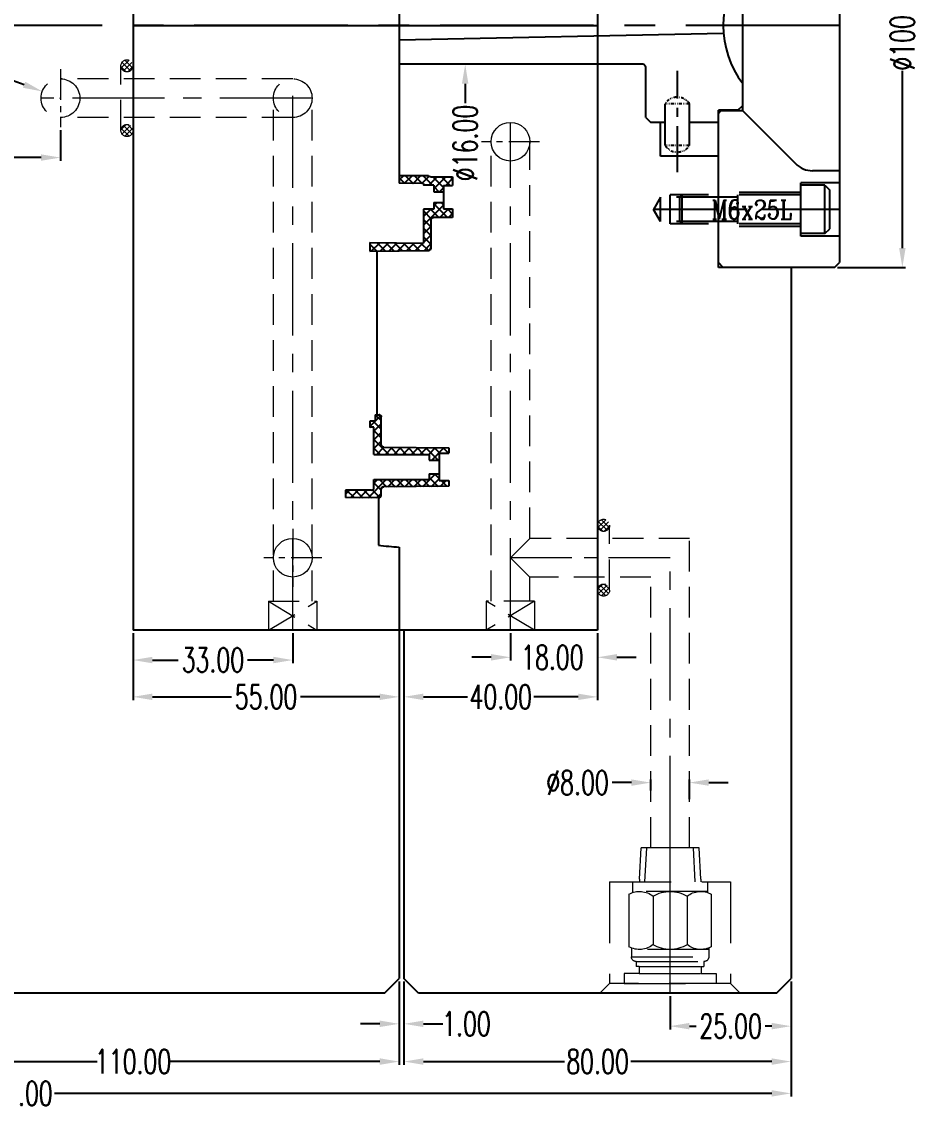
# Model space of a CAD drawing. Header units: inches. Extents: x 164842 to 166038, y -53074 to -52229.
# Drawn here: x 165061.3 to 165246.6, y -52697 to -52472.1 of the extents above; entities that cross this region are included whole.
import ezdxf

# ---------------------------------------------------------------- set-up
doc = ezdxf.new("R2010")
doc.units = ezdxf.units.IN
doc.header["$LTSCALE"] = 2
doc.header["$MEASUREMENT"] = 0
doc.header["$PDMODE"] = 3
doc.header["$PDSIZE"] = 0.3125
for name, pattern in [('CENTER', [50.8, 31.75, -6.35, 6.35, -6.35]), ('HIDDEN', [9.525, 6.35, -3.175]), ('PHANTOM2', [0.69, 0.3, -0.13, 0, -0.13, 0, -0.13])]:
    doc.linetypes.add(name, pattern=pattern)
doc.layers.get('0').update_dxf_attribs({"linetype": 'CONTINUOUS'})
doc.layers.get('Defpoints').update_dxf_attribs({"linetype": 'CONTINUOUS'})
for name, color, linetype in [('5', 5, 'CONTINUOUS'), ('CAV-COR', 1, 'CONTINUOUS'), ('Ru', 8, 'CONTINUOUS'), ('SCREW', 52, 'HIDDEN'), ('WT', 4, 'CONTINUOUS')]:
    doc.layers.add(name, color=color, linetype=linetype)
doc.layers.add('dim', color=3, linetype='CONTINUOUS', lineweight=15)
doc.layers.add('WR', color=122, linetype='HIDDEN', lineweight=18)
doc.styles.add('ROMANC', font='romanc', dxfattribs={"width": 0.6, "height": 1})
doc.styles.get("Standard").update_dxf_attribs({"font": 'txt.shx', "width": 0.67})
doc.dimstyles.new('2.00', dxfattribs={"dimtxt": 5, "dimasz": 4, "dimexe": 0.666, "dimexo": 0.626, "dimgap": 1, "dimtad": 0, "dimzin": 0, "dimdsep": 46, "dimtxsty": 'Standard', "dimcen": 0.09, "dimclrd": 3, "dimclre": 3, "dimclrt": 7, "dimazin": 0, "dimtfac": 1, "dimtofl": 0, "dimtmove": 0, "dimatfit": 0, "dimfxl": 0, "dimtolj": 1, "dimtzin": 0, "dimarcsym": 0})

# ---------------------------------------------------------------- blocks, each defined once
blk = doc.blocks.new('*D35751')
at = {"layer": 'Defpoints', "color": 0}
for p in [(165229.34, -52422.94), (165229.34, -52522.94), (165243.34, -52522.94)]:
    blk.add_point(p, dxfattribs=at)
at = {"layer": 'dim', "color": 3, "linetype": 'ByBlock', "lineweight": -2}
for p, q in [((165229.97, -52422.94), (165244.01, -52422.94)), ((165243.34, -52426.94), (165243.34, -52463.56)), ((165243.34, -52518.94), (165243.34, -52482.31)), ((165229.97, -52522.94), (165244.01, -52522.94))]:
    blk.add_line(p, q, dxfattribs=at)
at = {"layer": 'dim', "color": 3, "linetype": 'ByBlock'}
for points in [[(165244.01, -52426.94), (165242.68, -52426.94), (165243.34, -52422.94)], [(165242.68, -52518.94), (165244.01, -52518.94), (165243.34, -52522.94)]]:
    blk.add_solid(points, dxfattribs=at)
at = {"layer": 'dim', "color": 7, "linetype": 'ByBlock', "insert": (165243.34, -52472.94), "char_height": 5, "attachment_point": 5, "rotation": 90}
blk.add_mtext('%%c100.00', dxfattribs=at)
blk = doc.blocks.new('*D35754')
at = {"layer": 'Defpoints', "color": 0}
for p in [(165139.34, -52669.94), (165140.34, -52669.94), (165140.34, -52679.31)]:
    blk.add_point(p, dxfattribs=at)
at = {"layer": 'dim', "color": 3, "linetype": 'ByBlock', "lineweight": -2}
for p, q in [((165139.34, -52670.57), (165139.34, -52679.97)), ((165140.34, -52670.57), (165140.34, -52679.97)), ((165135.34, -52679.31), (165131.34, -52679.31)), ((165144.34, -52679.31), (165148.34, -52679.31))]:
    blk.add_line(p, q, dxfattribs=at)
at = {"layer": 'dim', "color": 3, "linetype": 'ByBlock'}
for points in [[(165135.34, -52679.97), (165135.34, -52678.64), (165139.34, -52679.31)], [(165144.34, -52678.64), (165144.34, -52679.97), (165140.34, -52679.31)]]:
    blk.add_solid(points, dxfattribs=at)
at = {"layer": 'dim', "color": 7, "linetype": 'ByBlock', "insert": (165153.25, -52679.31), "char_height": 5, "attachment_point": 5}
blk.add_mtext('\\A1;1.00', dxfattribs=at)
blk = doc.blocks.new('*D35755')
at = {"layer": 'Defpoints', "color": 0}
for p in [(165140.34, -52669.94), (165220.34, -52669.94), (165220.34, -52687.11)]:
    blk.add_point(p, dxfattribs=at)
at = {"layer": 'dim', "color": 3, "linetype": 'ByBlock', "lineweight": -2}
for p, q in [((165140.34, -52670.57), (165140.34, -52687.78)), ((165220.34, -52670.57), (165220.34, -52687.78)), ((165144.34, -52687.11), (165173.48, -52687.11)), ((165216.34, -52687.11), (165187.2, -52687.11))]:
    blk.add_line(p, q, dxfattribs=at)
at = {"layer": 'dim', "color": 3, "linetype": 'ByBlock'}
for points in [[(165144.34, -52686.44), (165144.34, -52687.78), (165140.34, -52687.11)], [(165216.34, -52687.78), (165216.34, -52686.44), (165220.34, -52687.11)]]:
    blk.add_solid(points, dxfattribs=at)
at = {"layer": 'dim', "color": 7, "linetype": 'ByBlock', "insert": (165180.34, -52687.11), "char_height": 5, "attachment_point": 5}
blk.add_mtext('\\A1;80.00', dxfattribs=at)
blk = doc.blocks.new('*D35756')
at = {"layer": 'Defpoints', "color": 0}
for p in [(165029.34, -52669.94), (165139.34, -52669.94), (165139.34, -52687.11)]:
    blk.add_point(p, dxfattribs=at)
at = {"layer": 'dim', "color": 3, "linetype": 'ByBlock', "lineweight": -2}
for p, q in [((165029.34, -52670.57), (165029.34, -52687.78)), ((165139.34, -52670.57), (165139.34, -52687.78)), ((165033.34, -52687.11), (165076.92, -52687.11)), ((165135.34, -52687.11), (165091.76, -52687.11))]:
    blk.add_line(p, q, dxfattribs=at)
at = {"layer": 'dim', "color": 3, "linetype": 'ByBlock'}
for points in [[(165033.34, -52686.44), (165033.34, -52687.78), (165029.34, -52687.11)], [(165135.34, -52687.78), (165135.34, -52686.44), (165139.34, -52687.11)]]:
    blk.add_solid(points, dxfattribs=at)
at = {"layer": 'dim', "color": 7, "linetype": 'ByBlock', "insert": (165084.34, -52687.11), "char_height": 5, "attachment_point": 5}
blk.add_mtext('\\A1;110.00', dxfattribs=at)
blk = doc.blocks.new('*D35759')
at = {"layer": 'Defpoints', "color": 0}
for p in [(164899.34, -52669.94), (165220.34, -52669.94), (165220.34, -52693.69)]:
    blk.add_point(p, dxfattribs=at)
at = {"layer": 'dim', "color": 3, "linetype": 'ByBlock', "lineweight": -2}
for p, q in [((164899.34, -52670.57), (164899.34, -52694.35)), ((165220.34, -52670.57), (165220.34, -52694.35)), ((164903.34, -52693.69), (165051.58, -52693.69)), ((165216.34, -52693.69), (165068.1, -52693.69))]:
    blk.add_line(p, q, dxfattribs=at)
at = {"layer": 'dim', "color": 3, "linetype": 'ByBlock'}
for points in [[(164903.34, -52693.02), (164903.34, -52694.35), (164899.34, -52693.69)], [(165216.34, -52694.35), (165216.34, -52693.02), (165220.34, -52693.69)]]:
    blk.add_solid(points, dxfattribs=at)
at = {"layer": 'dim', "color": 7, "linetype": 'ByBlock', "insert": (165059.84, -52693.69), "char_height": 5, "attachment_point": 5}
blk.add_mtext('\\A1;321.00', dxfattribs=at)
blk = doc.blocks.new('*D35760')
at = {"layer": 'Defpoints', "color": 0}
for p in [(165084.34, -52597.94), (165139.34, -52597.94), (165139.34, -52611.71)]:
    blk.add_point(p, dxfattribs=at)
at = {"layer": 'dim', "color": 3, "linetype": 'ByBlock', "lineweight": -2}
for p, q in [((165084.34, -52598.57), (165084.34, -52612.37)), ((165139.34, -52598.57), (165139.34, -52612.37)), ((165088.34, -52611.71), (165104.7, -52611.71)), ((165135.34, -52611.71), (165118.98, -52611.71))]:
    blk.add_line(p, q, dxfattribs=at)
at = {"layer": 'dim', "color": 3, "linetype": 'ByBlock'}
for points in [[(165088.34, -52611.04), (165088.34, -52612.37), (165084.34, -52611.71)], [(165135.34, -52612.37), (165135.34, -52611.04), (165139.34, -52611.71)]]:
    blk.add_solid(points, dxfattribs=at)
at = {"layer": 'dim', "color": 7, "linetype": 'ByBlock', "insert": (165111.84, -52611.71), "char_height": 5, "attachment_point": 5}
blk.add_mtext('\\A1;55.00', dxfattribs=at)
blk = doc.blocks.new('*D35761')
at = {"layer": 'Defpoints', "color": 0}
for p in [(165140.34, -52597.94), (165180.34, -52597.94), (165180.34, -52611.71)]:
    blk.add_point(p, dxfattribs=at)
at = {"layer": 'dim', "color": 3, "linetype": 'ByBlock', "lineweight": -2}
for p, q in [((165140.34, -52598.57), (165140.34, -52612.37)), ((165180.34, -52598.57), (165180.34, -52612.37)), ((165144.34, -52611.71), (165153.48, -52611.71)), ((165176.34, -52611.71), (165167.2, -52611.71))]:
    blk.add_line(p, q, dxfattribs=at)
at = {"layer": 'dim', "color": 3, "linetype": 'ByBlock'}
for points in [[(165144.34, -52611.04), (165144.34, -52612.37), (165140.34, -52611.71)], [(165176.34, -52612.37), (165176.34, -52611.04), (165180.34, -52611.71)]]:
    blk.add_solid(points, dxfattribs=at)
at = {"layer": 'dim', "color": 7, "linetype": 'ByBlock', "insert": (165160.34, -52611.71), "char_height": 5, "attachment_point": 5}
blk.add_mtext('\\A1;40.00', dxfattribs=at)
blk = doc.blocks.new('*D35779')
at = {"layer": 'Defpoints', "color": 0}
for p in [(165152.99, -52464.94), (165158.87, -52464.94), (165158.87, -52480.94)]:
    blk.add_point(p, dxfattribs=at)
at = {"layer": 'dim', "color": 3, "linetype": 'ByBlock', "lineweight": -2}
for p, q in [((165152.99, -52460.94), (165152.99, -52456.94)), ((165158.24, -52464.94), (165152.32, -52464.94)), ((165158.24, -52480.94), (165152.32, -52480.94)), ((165152.99, -52484.94), (165152.99, -52488.94))]:
    blk.add_line(p, q, dxfattribs=at)
at = {"layer": 'dim', "color": 3, "linetype": 'ByBlock'}
for points in [[(165152.32, -52460.94), (165153.65, -52460.94), (165152.99, -52464.94)], [(165153.65, -52484.94), (165152.32, -52484.94), (165152.99, -52480.94)]]:
    blk.add_solid(points, dxfattribs=at)
at = {"layer": 'dim', "color": 7, "linetype": 'ByBlock', "insert": (165152.99, -52497.2), "char_height": 5, "attachment_point": 5, "rotation": 90}
blk.add_mtext('%%c16.00', dxfattribs=at)
blk = doc.blocks.new('*X37194')
at = {"color": 0}
for p, q in [((-7.86, -0.44), (-6.25, 1.17)), ((-6.25, -1.17), (-7.86, 0.44)), ((-5.66, -0.71), (-7.4, 1.03)), ((-7.4, -1.03), (-5.66, 0.71)), ((-5.45, 0.15), (-6.54, 1.24)), ((5.45, 0.15), (6.54, 1.24)), ((5.66, -0.71), (7.4, 1.03)), ((7.4, -1.03), (5.66, 0.71)), ((7.86, -0.44), (6.25, 1.17)), ((6.25, -1.17), (7.86, 0.44)), ((-6.54, -1.24), (-5.45, -0.15)), ((6.54, -1.24), (5.45, -0.15))]:
    blk.add_line(p, q, dxfattribs=at)
blk = doc.blocks.new('*D37334')
at = {"layer": 'Defpoints', "color": 0}
for p in [(165162.34, -52597.94), (165180.34, -52597.94), (165162.34, -52603.53)]:
    blk.add_point(p, dxfattribs=at)
at = {"layer": 'dim', "color": 3, "linetype": 'ByBlock', "lineweight": -2}
for p, q in [((165162.34, -52598.57), (165162.34, -52604.2)), ((165180.34, -52598.57), (165180.34, -52604.2)), ((165158.34, -52603.53), (165154.34, -52603.53)), ((165184.34, -52603.53), (165188.34, -52603.53))]:
    blk.add_line(p, q, dxfattribs=at)
at = {"layer": 'dim', "color": 3, "linetype": 'ByBlock'}
for points in [[(165158.34, -52604.2), (165158.34, -52602.86), (165162.34, -52603.53)], [(165184.34, -52602.86), (165184.34, -52604.2), (165180.34, -52603.53)]]:
    blk.add_solid(points, dxfattribs=at)
at = {"layer": 'dim', "color": 7, "linetype": 'ByBlock', "insert": (165171, -52603.53), "char_height": 5, "attachment_point": 5}
blk.add_mtext('\\A1;18.00', dxfattribs=at)
blk = doc.blocks.new('*D37335')
at = {"layer": 'Defpoints', "color": 0}
for p in [(165220.34, -52669.94), (165195.34, -52672.94), (165195.34, -52679.79)]:
    blk.add_point(p, dxfattribs=at)
at = {"layer": 'dim', "color": 3, "linetype": 'ByBlock', "lineweight": -2}
for p, q in [((165220.34, -52670.57), (165220.34, -52680.46)), ((165195.34, -52673.57), (165195.34, -52680.46)), ((165199.34, -52679.79), (165200.7, -52679.79)), ((165216.34, -52679.79), (165214.98, -52679.79))]:
    blk.add_line(p, q, dxfattribs=at)
at = {"layer": 'dim', "color": 3, "linetype": 'ByBlock'}
for points in [[(165199.34, -52679.12), (165199.34, -52680.46), (165195.34, -52679.79)], [(165216.34, -52680.46), (165216.34, -52679.12), (165220.34, -52679.79)]]:
    blk.add_solid(points, dxfattribs=at)
at = {"layer": 'dim', "color": 7, "linetype": 'ByBlock', "insert": (165207.84, -52679.79), "char_height": 5, "attachment_point": 5}
blk.add_mtext('\\A1;25.00', dxfattribs=at)
blk = doc.blocks.new('*D37336')
at = {"layer": 'Defpoints', "color": 0}
for p in [(165191.34, -52629.44), (165191.34, -52631.7), (165199.34, -52633.46)]:
    blk.add_point(p, dxfattribs=at)
at = {"layer": 'dim', "color": 3, "linetype": 'ByBlock', "lineweight": -2}
for p, q in [((165187.34, -52629.44), (165183.34, -52629.44)), ((165191.34, -52631.07), (165191.34, -52628.77)), ((165199.34, -52632.83), (165199.34, -52628.77)), ((165203.34, -52629.44), (165207.34, -52629.44))]:
    blk.add_line(p, q, dxfattribs=at)
at = {"layer": 'dim', "color": 3, "linetype": 'ByBlock'}
for points in [[(165187.34, -52630.1), (165187.34, -52628.77), (165191.34, -52629.44)], [(165203.34, -52628.77), (165203.34, -52630.1), (165199.34, -52629.44)]]:
    blk.add_solid(points, dxfattribs=at)
at = {"layer": 'dim', "color": 7, "linetype": 'ByBlock', "insert": (165176.2, -52629.44), "char_height": 5, "attachment_point": 5}
blk.add_mtext('%%c8.00', dxfattribs=at)
blk = doc.blocks.new('20160903.135920')
at = {"layer": 'WR', "linetype": 'CENTER', "ltscale": 0.1}
for p, q in [((0, 6), (0, -6)), ((6, 0), (-6, 0))]:
    blk.add_line(p, q, dxfattribs=at)
at = {"layer": 'WR', "linetype": 'ByBlock'}
blk.add_circle((0, 0), 4, dxfattribs=at)
blk = doc.blocks.new('*D37346')
at = {"layer": 'Defpoints', "color": 0}
for p in [(165084.34, -52597.94), (165117.34, -52597.94), (165117.34, -52604.1)]:
    blk.add_point(p, dxfattribs=at)
at = {"layer": 'dim', "color": 3, "linetype": 'ByBlock', "lineweight": -2}
for p, q in [((165084.34, -52598.57), (165084.34, -52604.77)), ((165117.34, -52598.57), (165117.34, -52604.77)), ((165088.34, -52604.1), (165093.7, -52604.1)), ((165113.34, -52604.1), (165107.98, -52604.1))]:
    blk.add_line(p, q, dxfattribs=at)
at = {"layer": 'dim', "color": 3, "linetype": 'ByBlock'}
for points in [[(165088.34, -52603.43), (165088.34, -52604.77), (165084.34, -52604.1)], [(165113.34, -52604.77), (165113.34, -52603.43), (165117.34, -52604.1)]]:
    blk.add_solid(points, dxfattribs=at)
at = {"layer": 'dim', "color": 7, "linetype": 'ByBlock', "insert": (165100.84, -52604.1), "char_height": 5, "attachment_point": 5}
blk.add_mtext('\\A1;33.00', dxfattribs=at)
blk = doc.blocks.new('*D37347')
at = {"layer": 'Defpoints', "color": 0}
for p in [(165069.34, -52493.94), (165029.34, -52497.32), (165029.34, -52500.22)]:
    blk.add_point(p, dxfattribs=at)
at = {"layer": 'dim', "color": 3, "linetype": 'ByBlock', "lineweight": -2}
for p, q in [((165069.34, -52494.57), (165069.34, -52500.88)), ((165029.34, -52497.94), (165029.34, -52500.88)), ((165033.34, -52500.22), (165042.48, -52500.22)), ((165065.34, -52500.22), (165056.2, -52500.22))]:
    blk.add_line(p, q, dxfattribs=at)
at = {"layer": 'dim', "color": 3, "linetype": 'ByBlock'}
for points in [[(165033.34, -52499.55), (165033.34, -52500.88), (165029.34, -52500.22)], [(165065.34, -52500.88), (165065.34, -52499.55), (165069.34, -52500.22)]]:
    blk.add_solid(points, dxfattribs=at)
at = {"layer": 'dim', "color": 7, "linetype": 'ByBlock', "insert": (165049.34, -52500.22), "char_height": 5, "attachment_point": 5}
blk.add_mtext('\\A1;40.00', dxfattribs=at)
blk = doc.blocks.new('*D37348')
at = {"layer": 'Defpoints', "color": 0}
for p in [(165065.59, -52486.55), (165073.09, -52489.33)]:
    blk.add_point(p, dxfattribs=at)
at = {"layer": 'dim', "color": 3, "linetype": 'ByBlock', "lineweight": -2}
for p, q in [((165061.84, -52485.16), (165058.08, -52483.78)), ((165069.25, -52487.94), (165069.43, -52487.94)), ((165069.34, -52488.03), (165069.34, -52487.85))]:
    blk.add_line(p, q, dxfattribs=at)
at = {"layer": 'dim', "color": 3, "linetype": 'ByBlock'}
blk.add_solid([(165061.6, -52485.79), (165062.07, -52484.54), (165065.59, -52486.55)], dxfattribs=at)
at = {"layer": 'dim', "color": 7, "linetype": 'ByBlock', "insert": (165051.39, -52481.3), "char_height": 5, "attachment_point": 5, "rotation": 339.6959}
blk.add_mtext('\\A1;%%c8.00', dxfattribs=at)
blk = doc.blocks.new('20150129.111502')
at = {"layer": '5', "color": 122, "linetype": 'HIDDEN', "lineweight": 0}
for p, q in [((0, 14.5), (0, -14.5)), ((2, 12.5), (0, 14.5)), ((2, 12.5), (2, -12.5)), ((23, 12.5), (2, 12.5)), ((23, -12.5), (23, 12.5)), ((2, -9.5), (2, 9.5)), ((4.01, 9.5), (2, 9.5)), ((4.01, 6.4), (4.01, 9.5)), ((5.51, 6.4), (5.51, 7)), ((6.51, 7), (5.51, 7)), ((5.51, 6.4), (5.51, 7)), ((6.51, -7), (6.51, 7)), ((7.51, -8), (7.51, 8)), ((9.33, 8), (7.51, 8)), ((9, 8), (9, -8)), ((20.43, 8.5), (9.57, 8.5)), ((23, 7.75), (20.77, 7.75)), ((21, 7.75), (21, -7.75)), ((4.01, -6.4), (4.01, 6.4)), ((5.51, 6.4), (4.01, 6.4)), ((5.51, -6.4), (5.51, 6.4)), ((23.56, 6.35), (23, 6.35)), ((23, 5.19), (30, 4.82)), ((23.56, 6.35), (30, 6.01)), ((30, 6.01), (30, -6.01)), ((20.01, 3.5), (9.99, 3.5)), ((20.01, -3.5), (9.99, -3.5)), ((5.51, -6.4), (4.01, -6.4)), ((4.01, -6.4), (4.01, -9.5)), ((5.51, -6.4), (5.51, -7)), ((5.51, -6.4), (5.51, -7)), ((23, -5.19), (30, -4.82)), ((23.56, -6.35), (23, -6.35)), ((23.56, -6.35), (30, -6.01)), ((6.51, -7), (5.51, -7)), ((9.33, -8), (7.51, -8)), ((20.43, -8.5), (9.57, -8.5)), ((23, -7.75), (20.77, -7.75)), ((4.01, -9.5), (2, -9.5)), ((2, -12.5), (0, -14.5)), ((23, -12.5), (2, -12.5))]:
    blk.add_line(p, q, dxfattribs=at)
at = {"layer": '5', "color": 122, "linetype": 'CENTER', "lineweight": 0, "ltscale": 0.5}
blk.add_line((0, 0), (30, 0), dxfattribs=at)
at = {"layer": '5', "color": 122, "linetype": 'HIDDEN', "lineweight": 0}
for centre, radius, start, end in [((7.51, 7), 1, 90, 180), ((13.47, 6.32), 4.47, 150.752, 219.0183), ((16.53, 6.32), 4.47, 320.9817, 29.248), ((15.66, 0), 6.66, 148.3016, 211.6984), ((14.34, 0), 6.66, 328.3016, 31.6984), ((13.47, -6.32), 4.47, 140.9817, 209.248), ((16.53, -6.32), 4.47, 330.752, 39.0183), ((7.51, -7), 1, 180, 270)]:
    blk.add_arc(centre, radius, start, end, dxfattribs=at)

msp = doc.modelspace()

# ---------------------------------------------------------------- linework, layer by layer
at = {"linetype": 'Continuous'}
for p, q in [((165230.339, -52423.939), (165230.339, -52521.939)), ((165210.339, -52490.589), (165210.339, -52455.289)), ((165189.839, -52480.939), (165139.339, -52480.939)), ((165194.339, -52497.739), (165194.339, -52489.081)), ((165199.339, -52497.739), (165199.339, -52489.081)), ((165209.339, -52490.439), (165205.339, -52490.439)), ((165210.339, -52490.589), (165205.839, -52490.589)), ((165209.339, -52490.439), (165210.339, -52489.439)), ((165210.339, -52490.589), (165221.225, -52501.475)), ((165194.339, -52492.939), (165191.339, -52492.939)), ((165193.339, -52499.939), (165193.339, -52492.939)), ((165205.339, -52492.939), (165199.339, -52492.939)), ((165205.339, -52499.939), (165193.339, -52499.939)), ((165230.339, -52502.939), (165224.76, -52502.939)), ((165206.339, -52522.939), (165205.339, -52521.939)), ((165229.339, -52522.939), (165230.339, -52521.939)), ((165229.339, -52522.939), (165205.339, -52522.939)), ((165220.339, -52522.939), (165220.339, -52669.939)), ((165139.339, -52597.939), (165139.339, -52669.939)), ((165140.339, -52597.939), (165140.339, -52669.939)), ((165136.339, -52672.939), (165139.339, -52669.939)), ((165143.339, -52672.939), (165140.339, -52669.939)), ((165217.339, -52672.939), (165220.339, -52669.939)), ((165136.339, -52672.939), (165032.339, -52672.939)), ((165217.339, -52672.939), (165143.339, -52672.939))]:
    msp.add_line(p, q, dxfattribs=at)
at = {"linetype": 'CENTER', "ltscale": 0.5}
msp.add_line((165230.339, -52472.939), (164899.339, -52472.939), dxfattribs=at)
for p, q in [((165190.339, -52481.439), (165189.839, -52480.939)), ((165190.339, -52491.939), (165190.339, -52481.439)), ((165205.339, -52522.939), (165205.339, -52490.439)), ((165205.839, -52490.589), (165205.339, -52491.089)), ((165190.339, -52491.939), (165191.339, -52492.939))]:
    msp.add_line(p, q)
at = {"linetype": 'CENTER', "ltscale": 0.15}
msp.add_line((165196.839, -52503.242), (165196.839, -52482.267), dxfattribs=at)
at = {"linetype": 'PHANTOM2'}
for p, q in [((165199.339, -52489.081), (165194.339, -52489.081)), ((165199.339, -52497.739), (165194.339, -52497.739))]:
    msp.add_line(p, q, dxfattribs=at)
at = {"linetype": 'HIDDEN'}
for p, q in [((165230.339, -52505.439), (165222.339, -52505.439)), ((165222.339, -52507.439), (165205.339, -52507.439)), ((165222.339, -52514.439), (165205.339, -52514.439)), ((165230.339, -52516.439), (165222.339, -52516.439))]:
    msp.add_line(p, q, dxfattribs=at)
at = {"linetype": 'Continuous'}
for centre, radius, start, end in [((165226.339, -52472.939), 20, 143.1301, 216.8699), ((165224.76, -52497.939), 5, 225, 270)]:
    msp.add_arc(centre, radius, start, end, dxfattribs=at)
at = {"color": 7, "linetype": 'PHANTOM2'}
for centre, start, end in [((165196.839, -52490.739), 33.55731, 146.44269), ((165196.839, -52496.081), 213.55731, 326.44269)]:
    msp.add_arc(centre, 3, start, end, dxfattribs=at)
at = {"layer": 'CAV-COR'}
for p, q in [((165084.339, -52347.939), (165084.339, -52597.939)), ((165180.339, -52347.939), (165180.339, -52597.939)), ((165139.339, -52446.163), (165139.339, -52472.939)), ((165084.339, -52472.939), (165180.339, -52472.939)), ((165139.339, -52472.939), (165139.339, -52505.53)), ((165145.373, -52504.018), (165139.339, -52503.965)), ((165139.339, -52504.855), (165140.222, -52503.973)), ((165140.451, -52505.54), (165142.002, -52503.988)), ((165140.685, -52503.977), (165142.264, -52505.556)), ((165142.231, -52505.555), (165143.783, -52504.004)), ((165142.497, -52503.992), (165144.076, -52505.571)), ((165144.012, -52505.571), (165145.534, -52504.048)), ((165144.308, -52504.008), (165146.228, -52505.927)), ((165145.373, -52504.018), (165145.507, -52504.037)), ((165145.451, -52505.927), (165147.192, -52504.187)), ((165145.507, -52504.037), (165145.63, -52504.091)), ((165145.63, -52504.091), (165145.66, -52504.108)), ((165145.66, -52504.108), (165145.774, -52504.154)), ((165145.774, -52504.154), (165145.924, -52504.175)), ((165145.924, -52504.175), (165150.394, -52504.215)), ((165146.275, -52504.179), (165148.485, -52506.388)), ((165146.475, -52506.7), (165148.972, -52504.203)), ((165148.087, -52504.195), (165149.876, -52505.983)), ((165149.899, -52504.211), (165150.394, -52504.706)), ((165150.394, -52504.215), (165150.394, -52505.983)), ((165139.339, -52504.427), (165140.452, -52505.54)), ((165144.364, -52505.574), (165139.339, -52505.53)), ((165144.364, -52505.574), (165144.364, -52505.927)), ((165144.364, -52505.86), (165144.432, -52505.927)), ((165146.475, -52505.927), (165144.364, -52505.927)), ((165146.475, -52505.927), (165146.475, -52507.269)), ((165146.475, -52506.174), (165147.57, -52507.269)), ((165147.701, -52507.269), (165148.485, -52506.486)), ((165148.485, -52505.983), (165148.485, -52510.826)), ((165148.485, -52505.983), (165150.394, -52505.983)), ((165148.987, -52505.983), (165150.394, -52504.576)), ((165146.475, -52507.269), (165148.485, -52507.269)), ((165144.364, -52514.199), (165148.485, -52510.078)), ((165144.364, -52512.403), (165145.884, -52510.882)), ((165144.364, -52510.882), (165144.364, -52517.904)), ((165146.475, -52510.882), (165144.364, -52510.882)), ((165145.794, -52510.882), (165147.532, -52512.62)), ((165146.475, -52510.292), (165147.226, -52509.54)), ((165146.475, -52509.54), (165146.475, -52510.882)), ((165146.475, -52509.54), (165148.485, -52509.54)), ((165146.475, -52509.766), (165149.312, -52512.604)), ((165147.741, -52512.618), (165149.533, -52510.826)), ((165148.044, -52509.54), (165148.485, -52509.98)), ((165148.485, -52510.826), (165150.394, -52510.826)), ((165149.33, -52510.826), (165150.394, -52511.89)), ((165150.394, -52510.826), (165150.394, -52512.594)), ((165144.364, -52511.248), (165145.97, -52512.854)), ((165144.364, -52513.044), (165145.872, -52514.552)), ((165145.872, -52513.141), (165145.91, -52512.946)), ((165145.872, -52513.141), (165145.872, -52518.864)), ((165145.91, -52512.946), (165146.018, -52512.781)), ((165146.018, -52512.78), (165146.18, -52512.67)), ((165146.18, -52512.67), (165146.37, -52512.63)), ((165150.394, -52512.594), (165146.37, -52512.63)), ((165149.553, -52512.602), (165150.394, -52511.761)), ((165144.364, -52515.995), (165145.872, -52514.487)), ((165144.364, -52514.84), (165145.872, -52516.348)), ((165133.309, -52517.792), (165133.309, -52519.59)), ((165133.309, -52517.792), (165144.364, -52517.904)), ((165133.309, -52518.069), (165133.583, -52517.795)), ((165144.364, -52517.791), (165145.872, -52516.283)), ((165144.364, -52516.636), (165145.872, -52518.144)), ((165133.309, -52518.154), (165134.731, -52519.575)), ((165133.309, -52519.59), (165145.373, -52519.464)), ((165133.587, -52519.587), (165135.361, -52517.813)), ((165134.758, -52517.807), (165136.508, -52519.557)), ((165134.817, -52553.382), (165134.817, -52519.574)), ((165135.402, -52519.568), (165137.14, -52517.831)), ((165136.573, -52517.825), (165138.286, -52519.538)), ((165137.217, -52519.549), (165138.918, -52517.849)), ((165138.387, -52517.844), (165140.063, -52519.519)), ((165139.033, -52519.53), (165140.696, -52517.867)), ((165140.202, -52517.862), (165141.84, -52519.501)), ((165140.848, -52519.511), (165142.473, -52517.885)), ((165142.016, -52517.881), (165143.618, -52519.482)), ((165142.663, -52519.492), (165144.251, -52517.903)), ((165143.831, -52517.899), (165145.391, -52519.459)), ((165144.478, -52519.473), (165145.872, -52518.079)), ((165145.72, -52519.292), (165145.617, -52519.385)), ((165145.872, -52518.864), (165145.854, -52519.02)), ((165134.415, -52553.378), (165135.222, -52553.386)), ((165134.415, -52553.378), (165134.415, -52554.735)), ((165134.415, -52553.384), (165135.621, -52554.59)), ((165134.415, -52554.681), (165135.53, -52553.566)), ((165135.222, -52553.386), (165135.339, -52553.407)), ((165135.339, -52553.407), (165135.448, -52553.467)), ((165135.448, -52553.467), (165135.538, -52553.565)), ((165134.415, -52554.735), (165133.309, -52554.735)), ((165133.309, -52554.735), (165133.309, -52555.951)), ((165133.309, -52555.786), (165134.36, -52554.735)), ((165133.309, -52555.871), (165133.39, -52555.951)), ((165134.113, -52555.951), (165133.309, -52555.951)), ((165133.97, -52554.735), (165135.621, -52556.386)), ((165134.113, -52556.778), (165135.621, -52555.271)), ((165134.113, -52561.572), (165134.113, -52555.951)), ((165135.621, -52559.576), (165135.621, -52553.84)), ((165134.113, -52556.675), (165135.621, -52558.182)), ((165134.113, -52558.575), (165135.621, -52557.067)), ((165134.113, -52558.471), (165137.215, -52561.572)), ((165134.113, -52560.371), (165135.621, -52558.863)), ((165134.113, -52560.267), (165135.419, -52561.572)), ((165134.707, -52561.572), (165136.2, -52560.08)), ((165135.659, -52559.768), (165135.621, -52559.576)), ((165135.621, -52559.576), (165135.638, -52559.706)), ((165135.766, -52559.93), (165135.659, -52559.768)), ((165135.928, -52560.04), (165135.766, -52559.93)), ((165136.119, -52560.079), (165135.928, -52560.04)), ((165136.119, -52560.079), (165149.59, -52560.197)), ((165136.503, -52561.572), (165137.98, -52560.095)), ((165137.53, -52560.091), (165139.011, -52561.572)), ((165138.299, -52561.572), (165139.761, -52560.111)), ((165139.342, -52560.107), (165140.807, -52561.572)), ((165140.095, -52561.572), (165141.541, -52560.127)), ((165141.154, -52560.123), (165142.603, -52561.572)), ((165141.892, -52561.572), (165143.322, -52560.142)), ((165142.966, -52560.139), (165144.399, -52561.572)), ((165143.688, -52561.572), (165145.102, -52560.158)), ((165144.777, -52560.155), (165147.404, -52562.781)), ((165145.484, -52561.572), (165146.883, -52560.173)), ((165146.071, -52562.781), (165148.663, -52560.189)), ((165146.589, -52560.171), (165147.773, -52561.355)), ((165148.401, -52560.186), (165149.569, -52561.355)), ((165149.59, -52560.197), (165149.59, -52561.355)), ((165134.113, -52561.572), (165145.57, -52561.572)), ((165145.57, -52561.572), (165145.57, -52562.781)), ((165145.57, -52562.743), (165145.608, -52562.781)), ((165147.58, -52561.355), (165149.59, -52561.355)), ((165147.58, -52561.355), (165147.58, -52567.01)), ((165149.293, -52561.355), (165149.59, -52561.058)), ((165145.57, -52562.781), (165147.58, -52562.781)), ((165132.91, -52570.554), (165136.672, -52566.792)), ((165134.113, -52566.792), (165145.57, -52566.792)), ((165134.113, -52568.457), (165134.113, -52566.792)), ((165134.113, -52567.555), (165134.876, -52566.792)), ((165135.25, -52566.792), (165136.738, -52568.28)), ((165136.982, -52568.278), (165138.468, -52566.792)), ((165137.046, -52566.792), (165138.519, -52568.264)), ((165138.794, -52568.262), (165140.264, -52566.792)), ((165138.842, -52566.792), (165140.299, -52568.249)), ((165140.606, -52568.246), (165142.06, -52566.792)), ((165140.639, -52566.792), (165142.08, -52568.233)), ((165142.418, -52568.23), (165143.856, -52566.792)), ((165142.435, -52566.792), (165143.86, -52568.218)), ((165144.23, -52568.215), (165146.861, -52565.584)), ((165144.231, -52566.792), (165145.641, -52568.202)), ((165145.57, -52565.584), (165147.58, -52565.584)), ((165145.57, -52565.584), (165145.57, -52566.792)), ((165145.57, -52566.336), (165147.421, -52568.187)), ((165146.041, -52568.199), (165147.58, -52566.66)), ((165146.614, -52565.584), (165147.58, -52566.55)), ((165147.58, -52567.01), (165149.59, -52567.01)), ((165147.853, -52568.183), (165149.026, -52567.01)), ((165148.04, -52567.01), (165149.202, -52568.171)), ((165149.59, -52567.01), (165149.59, -52568.168)), ((165133.615, -52568.96), (165128.284, -52569.006)), ((165128.284, -52569.792), (165129.076, -52568.999)), ((165128.284, -52569.006), (165128.284, -52570.514)), ((165128.483, -52569.005), (165130.007, -52570.529)), ((165129.349, -52570.523), (165130.888, -52568.984)), ((165130.263, -52568.989), (165131.819, -52570.545)), ((165131.129, -52570.539), (165132.7, -52568.968)), ((165132.044, -52568.973), (165133.631, -52570.56)), ((165133.79, -52568.924), (165135.365, -52570.499)), ((165134.113, -52567.451), (165135.621, -52568.958)), ((165135.621, -52568.788), (165135.659, -52568.596)), ((165135.621, -52570.071), (165135.621, -52568.788)), ((165135.659, -52568.596), (165135.766, -52568.434)), ((165135.766, -52568.434), (165135.928, -52568.325)), ((165135.928, -52568.325), (165136.119, -52568.285)), ((165136.119, -52568.285), (165135.99, -52568.303)), ((165149.59, -52568.168), (165136.119, -52568.285)), ((165135.114, -52570.573), (165128.284, -52570.514)), ((165134.69, -52570.57), (165135.621, -52569.639)), ((165135.039, -52570.573), (165135.039, -52580.379)), ((165139.339, -52580.765), (165139.339, -52597.939)), ((165180.339, -52597.939), (165084.339, -52597.939))]:
    msp.add_line(p, q, dxfattribs=at)
for points in [[(165146.37, -52512.63), (165146.242, -52512.648), (165146.122, -52512.699), (165146.019, -52512.78), (165145.939, -52512.885), (165145.889, -52513.009), (165145.872, -52513.141)], [(165145.373, -52519.464), (165145.553, -52519.421), (165145.713, -52519.3), (165145.829, -52519.105), (165145.872, -52518.864)], [(165145.617, -52519.385), (165145.501, -52519.442), (165145.373, -52519.464)], [(165145.854, -52519.02), (165145.802, -52519.168), (165145.72, -52519.292)], [(165135.621, -52553.84), (165135.588, -52553.661), (165135.497, -52553.513), (165135.368, -52553.418), (165135.222, -52553.386)], [(165135.538, -52553.565), (165135.599, -52553.694), (165135.621, -52553.84)], [(165135.638, -52559.706), (165135.687, -52559.827), (165135.766, -52559.93), (165135.869, -52560.01)], [(165135.869, -52560.01), (165135.99, -52560.061), (165136.119, -52560.079)], [(165135.687, -52568.538), (165135.638, -52568.659), (165135.621, -52568.788)], [(165135.99, -52568.303), (165135.869, -52568.354), (165135.766, -52568.434), (165135.687, -52568.538)]]:
    msp.add_lwpolyline(points, dxfattribs=at)
for centre, start in [((165133.611, -52568.457), 270.5), ((165135.118, -52570.071), 269.5)]:
    msp.add_arc(centre, 0.502, start, 0, dxfattribs=at)
msp.add_ellipse((165141.845, -52575.967), major_axis=(95.536, -8.358), ratio=0.0521373, start_param=-1.6375303, end_param=-1.592464, dxfattribs=at)
at = {"layer": 'Ru'}
msp.add_lwpolyline([(165206.403, -52474.539), (165139.339, -52475.939)], dxfattribs=at)
at = {"layer": 'SCREW'}
for p, q in [((165222.339, -52516.439), (165222.339, -52505.439)), ((165227.339, -52505.939), (165222.339, -52505.939)), ((165227.339, -52515.939), (165227.339, -52505.939)), ((165227.339, -52505.939), (165228.339, -52506.939)), ((165193.339, -52508.439), (165191.896, -52510.939)), ((165193.339, -52513.439), (165193.339, -52508.439)), ((165209.339, -52508.439), (165193.339, -52508.439)), ((165222.339, -52507.939), (165195.339, -52507.939)), ((165195.339, -52513.939), (165195.339, -52507.939)), ((165197.339, -52508.439), (165197.839, -52507.939)), ((165197.339, -52513.439), (165197.339, -52508.439)), ((165197.839, -52513.939), (165197.839, -52507.939)), ((165209.339, -52513.939), (165209.339, -52507.939)), ((165228.339, -52514.939), (165228.339, -52506.939)), ((165193.339, -52513.439), (165191.896, -52510.939)), ((165209.339, -52513.439), (165193.339, -52513.439)), ((165222.339, -52513.939), (165195.339, -52513.939)), ((165197.339, -52513.439), (165197.839, -52513.939)), ((165227.339, -52515.939), (165222.339, -52515.939))]:
    msp.add_line(p, q, dxfattribs=at)
at = {"layer": 'SCREW', "linetype": 'CENTER', "ltscale": 0.25}
msp.add_line((165230.339, -52510.939), (165191.896, -52510.939), dxfattribs=at)
at = {"layer": 'SCREW', "linetype": 'Continuous'}
msp.add_line((165227.339, -52515.939), (165228.339, -52514.939), dxfattribs=at)
at = {"layer": 'WR', "linetype": 'HIDDEN', "ltscale": 0.5}
for p, q in [((165081.839, -52494.629), (165081.839, -52481.249)), ((165084.339, -52494.629), (165084.339, -52481.249)), ((165117.339, -52483.939), (165069.339, -52483.939)), ((165113.339, -52591.939), (165113.339, -52487.939)), ((165121.339, -52591.939), (165121.339, -52487.939)), ((165117.339, -52491.939), (165069.339, -52491.939)), ((165158.339, -52591.939), (165158.339, -52496.939)), ((165166.339, -52578.939), (165166.339, -52496.939)), ((165180.339, -52589.629), (165180.339, -52576.249)), ((165182.839, -52589.629), (165182.839, -52576.249)), ((165166.339, -52578.939), (165162.339, -52582.939)), ((165199.339, -52578.939), (165166.339, -52578.939)), ((165199.339, -52642.939), (165199.339, -52578.939)), ((165162.339, -52582.939), (165166.339, -52586.939)), ((165166.339, -52591.939), (165166.339, -52586.939)), ((165191.339, -52586.939), (165166.339, -52586.939)), ((165191.339, -52642.939), (165191.339, -52586.939)), ((165112.339, -52597.939), (165122.339, -52591.939)), ((165112.339, -52591.939), (165122.339, -52597.939)), ((165112.339, -52591.939), (165112.339, -52597.939)), ((165112.339, -52591.939), (165122.339, -52591.939)), ((165122.339, -52591.939), (165122.339, -52597.939)), ((165167.339, -52597.939), (165157.339, -52591.939)), ((165167.339, -52591.939), (165157.339, -52597.939)), ((165157.339, -52591.939), (165157.339, -52597.939)), ((165167.339, -52591.939), (165157.339, -52591.939)), ((165167.339, -52591.939), (165167.339, -52597.939)), ((165112.339, -52597.939), (165122.339, -52597.939)), ((165167.339, -52597.939), (165157.339, -52597.939))]:
    msp.add_line(p, q, dxfattribs=at)
at = {"layer": 'WR', "linetype": 'CENTER', "ltscale": 0.1}
for p, q in [((165069.339, -52481.939), (165069.339, -52493.939)), ((165168.339, -52496.939), (165156.339, -52496.939))]:
    msp.add_line(p, q, dxfattribs=at)
at = {"layer": 'WR', "linetype": 'CENTER', "ltscale": 0.3}
for p, q in [((165117.339, -52597.939), (165117.339, -52483.939)), ((165121.339, -52487.939), (165065.339, -52487.939)), ((165162.339, -52597.939), (165162.339, -52492.939)), ((165195.339, -52642.939), (165195.339, -52582.939))]:
    msp.add_line(p, q, dxfattribs=at)
at = {"layer": 'WR', "linetype": 'CENTER', "ltscale": 0.2}
msp.add_line((165195.339, -52582.939), (165162.339, -52582.939), dxfattribs=at)
at = {"layer": 'WR', "linetype": 'HIDDEN', "ltscale": 0.5}
for centre, radius in [((165083.089, -52481.249), 1.25), ((165069.339, -52487.939), 4), ((165117.339, -52487.939), 4), ((165083.089, -52494.629), 1.25), ((165181.589, -52576.249), 1.25), ((165181.589, -52589.629), 1.25)]:
    msp.add_circle(centre, radius, dxfattribs=at)
at = {"layer": 'WR', "linetype": 'ByBlock'}
msp.add_circle((165162.339, -52496.939), 4, dxfattribs=at)

# ---------------------------------------------------------------- block references
at = {"layer": 'dim', "linetype": 'ByBlock'}
msp.add_blockref('20160903.135920', (165117.339, -52582.939), dxfattribs=at)
at = {"layer": 'WR', "linetype": 'HIDDEN', "ltscale": 0.5, "rotation": 90.00000000000001}
for p in [(165083.089, -52487.939), (165181.589, -52582.939)]:
    msp.add_blockref('*X37194', p, dxfattribs=at)
at = {"layer": 'WT', "linetype": 'ByBlock', "xscale": -0.9999999999999991, "rotation": -90.00000000000001}
msp.add_blockref('20150129.111502', (165195.339, -52672.939), dxfattribs=at)

# ---------------------------------------------------------------- texts
at = {"layer": 'dim', "linetype": 'ByBlock', "style": 'ROMANC', "width": 0.8}
msp.add_text('M6x25L', height=3.9343, dxfattribs=at).set_placement((165203.867, -52512.936))

# ---------------------------------------------------------------- dimensions: what is measured, and where the dimension line sits
at = {"layer": 'dim', "linetype": 'ByBlock'}
for base, p1, p2, angle, picture, middle in [((165243.343, -52522.939), (165229.339, -52422.939), (165229.339, -52522.939), 270, '*D35751', (165243.343, -52472.939)), ((165152.987, -52464.939), (165158.869, -52480.939), (165158.869, -52464.939), 90, '*D35779', (165152.987, -52497.198))]:
    dim = msp.add_linear_dim(base=base, p1=p1, p2=p2, angle=angle, text='%%c<>', dimstyle='2.00', dxfattribs=at)
    dim.commit()
    dim.dimension.update_dxf_attribs({"geometry": picture, "text_midpoint": middle, "dimtype": 160})
dim = msp.add_diameter_dim_2p(p1=(165073.091, -52489.327), p2=(165065.588, -52486.551), dimstyle='2.00', dxfattribs=at)
dim.commit()
dim.dimension.update_dxf_attribs({"geometry": '*D37348', "text_midpoint": (165051.387, -52481.297)})
for base, p1, p2, picture, middle in [((165029.339, -52500.215), (165069.339, -52493.939), (165029.339, -52497.319), '*D37347', (165049.339, -52500.215)), ((165139.339, -52611.706), (165084.339, -52597.939), (165139.339, -52597.939), '*D35760', (165111.839, -52611.706)), ((165117.339, -52604.1), (165084.339, -52597.939), (165117.339, -52597.939), '*D37346', (165100.839, -52604.1)), ((165180.339, -52611.706), (165140.339, -52597.939), (165180.339, -52597.939), '*D35761', (165160.339, -52611.706)), ((165220.339, -52693.687), (164899.339, -52669.939), (165220.339, -52669.939), '*D35759', (165059.839, -52693.687)), ((165139.339, -52687.11), (165029.339, -52669.939), (165139.339, -52669.939), '*D35756', (165084.339, -52687.11)), ((165140.339, -52679.307), (165139.339, -52669.939), (165140.339, -52669.939), '*D35754', (165153.247, -52679.307)), ((165220.339, -52687.11), (165140.339, -52669.939), (165220.339, -52669.939), '*D35755', (165180.339, -52687.11)), ((165195.339, -52679.791), (165220.339, -52669.939), (165195.339, -52672.939), '*D37335', (165207.839, -52679.791))]:
    dim = msp.add_linear_dim(base=base, p1=p1, p2=p2, dimstyle='2.00', dxfattribs=at)
    dim.commit()
    dim.dimension.update_dxf_attribs({"geometry": picture, "text_midpoint": middle})
dim = msp.add_linear_dim(base=(165162.339, -52603.531), p1=(165180.339, -52597.939), p2=(165162.339, -52597.939), dimstyle='2.00', dxfattribs=at)
dim.commit()
dim.dimension.update_dxf_attribs({"geometry": '*D37334', "text_midpoint": (165171.002, -52603.531), "dimtype": 160})
dim = msp.add_linear_dim(base=(165191.339, -52629.436), p1=(165199.339, -52633.458), p2=(165191.339, -52631.698), text='%%c<>', dimstyle='2.00', dxfattribs=at)
dim.commit()
dim.dimension.update_dxf_attribs({"geometry": '*D37336', "text_midpoint": (165176.197, -52629.436)})

doc.saveas('drawing.dxf')
